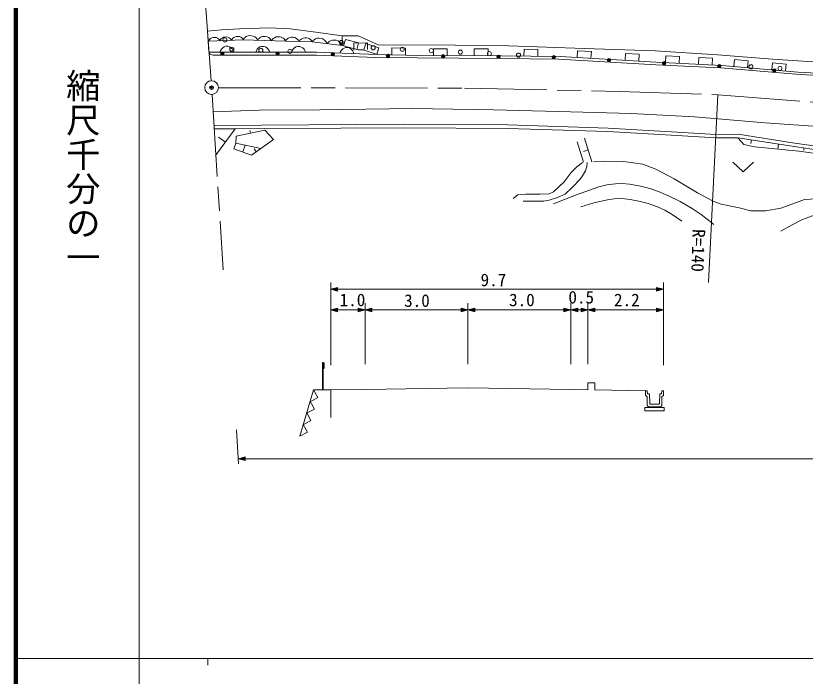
# Model space of a CAD drawing. Units: millimetres, scale not verified, with parts at other scales. Extents: x 40000 to 680000, y 20000 to 380000.
# Drawn here: x 40000 to 155086, y 202409 to 298690 of the extents above; entities that cross this region are included whole.
import ezdxf
from ezdxf.enums import TextEntityAlignment as Align

# ---------------------------------------------------------------- set-up
doc = ezdxf.new("R2010")
doc.units = ezdxf.units.MM
doc.header["$LTSCALE"] = 1000
doc.header["$PDMODE"] = 32
doc.header["$PDSIZE"] = 500
doc.linetypes.add('CHAIN', pattern=[18.5, 12, -1.5, 3.5, -1.5])
for name, color, linetype, lineweight in [('M-BGD', 7, 'Continuous', 13), ('M-BMK', 2, 'CHAIN', 13), ('M-BMK-SRVR', 3, 'Continuous', 13), ('M-STR-HTXT', 7, 'Continuous', 13), ('M-STR-STRC', 7, 'Continuous', 13), ('M-TTL', 2, 'Continuous', 140), ('M-TTL-BAND', 7, 'Continuous', 13)]:
    doc.layers.add(name, color=color, linetype=linetype, lineweight=lineweight)
doc.layers.add('M-OTRS', color=6, linetype='Continuous')
doc.styles.add('@ＭＳ ゴシック', font='')
doc.styles.add('ＭＳ ゴシック', font='')
doc.styles.get('@ＭＳ ゴシック').set_extended_font_data('@MS Gothic')
doc.styles.get('ＭＳ ゴシック').set_extended_font_data('MS Gothic')

msp = doc.modelspace()

# ---------------------------------------------------------------- linework, layer by layer
at = {"layer": 'M-BGD'}
for p, q in [((67932, 296430), (70001, 296657)), ((68040, 294976), (67932, 296430)), ((70001, 296657), (72683, 296771)), ((72683, 296771), (76933, 296914)), ((74112, 295797), (73858, 295764)), ((74363, 295788), (74112, 295797)), ((74613, 295736), (74363, 295788)), ((76933, 296914), (79986, 296771)), ((79986, 296771), (83752, 296286)), ((83752, 296286), (87575, 295772)), ((68040, 294976), (73168, 295201)), ((73168, 295201), (68040, 294976)), ((68157, 293404), (68040, 294976)), ((68169, 295152), (68075, 294977)), ((68267, 295258), (68169, 295152)), ((68398, 295366), (68267, 295258)), ((68597, 295477), (68398, 295366)), ((68799, 295520), (68597, 295477)), ((69003, 295529), (68799, 295520)), ((69208, 295504), (69003, 295529)), ((69416, 295411), (69208, 295504)), ((69557, 295315), (69416, 295411)), ((69663, 295217), (69557, 295315)), ((69772, 295052), (69663, 295217)), ((69867, 295226), (69772, 295052)), ((69964, 295333), (69867, 295226)), ((70096, 295441), (69964, 295333)), ((70295, 295551), (70096, 295441)), ((70497, 295594), (70295, 295551)), ((70701, 295603), (70497, 295594)), ((70906, 295578), (70701, 295603)), ((71114, 295485), (70906, 295578)), ((71254, 295389), (71114, 295485)), ((71361, 295292), (71254, 295389)), ((71470, 295127), (71361, 295292)), ((71564, 295301), (71470, 295127)), ((71662, 295407), (71564, 295301)), ((71793, 295515), (71662, 295407)), ((71992, 295626), (71793, 295515)), ((72195, 295669), (71992, 295626)), ((72398, 295678), (72195, 295669)), ((72603, 295653), (72398, 295678)), ((72812, 295560), (72603, 295653)), ((72952, 295464), (72812, 295560)), ((73058, 295367), (72952, 295464)), ((73168, 295201), (73058, 295367)), ((73299, 295407), (73165, 295201)), ((73168, 295201), (79358, 294973)), ((79358, 294973), (73168, 295201)), ((73430, 295528), (73299, 295407)), ((73602, 295648), (73430, 295528)), ((73858, 295764), (73602, 295648)), ((74861, 295601), (74613, 295736)), ((75024, 295469), (74861, 295601)), ((75145, 295339), (75024, 295469)), ((75263, 295124), (75145, 295339)), ((75390, 295319), (75263, 295124)), ((75515, 295435), (75390, 295319)), ((75679, 295549), (75515, 295435)), ((75923, 295660), (75679, 295549)), ((76164, 295691), (75923, 295660)), ((76404, 295682), (76164, 295691)), ((76642, 295634), (76404, 295682)), ((76877, 295505), (76642, 295634)), ((77033, 295379), (76877, 295505)), ((77148, 295255), (77033, 295379)), ((77261, 295050), (77148, 295255)), ((77394, 295256), (77261, 295050)), ((77525, 295377), (77394, 295256)), ((77697, 295497), (77525, 295377)), ((77954, 295613), (77697, 295497)), ((78207, 295646), (77954, 295613)), ((78459, 295637), (78207, 295646)), ((78709, 295585), (78459, 295637)), ((78956, 295450), (78709, 295585)), ((79119, 295318), (78956, 295450)), ((79240, 295187), (79119, 295318)), ((79358, 294973), (79240, 295187)), ((79437, 295171), (79313, 294974)), ((79358, 294973), (83210, 294887)), ((83210, 294887), (79358, 294973)), ((79559, 295289), (79437, 295171)), ((79722, 295405), (79559, 295289)), ((79964, 295520), (79722, 295405)), ((80205, 295554), (79964, 295520)), ((80445, 295549), (80205, 295554)), ((80684, 295504), (80445, 295549)), ((80921, 295378), (80684, 295504)), ((81078, 295255), (80921, 295378)), ((81196, 295132), (81078, 295255)), ((81311, 294930), (81196, 295132)), ((81429, 295117), (81311, 294930)), ((81546, 295228), (81429, 295117)), ((81700, 295339), (81546, 295228)), ((81930, 295448), (81700, 295339)), ((82159, 295481), (81930, 295448)), ((82387, 295476), (82159, 295481)), ((82614, 295433), (82387, 295476)), ((82839, 295314), (82614, 295433)), ((82989, 295196), (82839, 295314)), ((83100, 295080), (82989, 295196)), ((83210, 294887), (83100, 295080)), ((83368, 295089), (83210, 294887)), ((83210, 294887), (87575, 294345)), ((87575, 294345), (83210, 294887)), ((83515, 295204), (83368, 295089)), ((83706, 295313), (83515, 295204)), ((83984, 295412), (83706, 295313)), ((84252, 295423), (83984, 295412)), ((84514, 295390), (84252, 295423)), ((84770, 295314), (84514, 295390)), ((85016, 295151), (84770, 295314)), ((85174, 294998), (85016, 295151)), ((85289, 294851), (85174, 294998)), ((85392, 294616), (85289, 294851)), ((85550, 294818), (85392, 294616)), ((85698, 294933), (85550, 294818)), ((85889, 295042), (85698, 294933)), ((86167, 295141), (85889, 295042)), ((86434, 295152), (86167, 295141)), ((86696, 295119), (86434, 295152)), ((86952, 295043), (86696, 295119)), ((87198, 294880), (86952, 295043)), ((87356, 294727), (87198, 294880)), ((87471, 294580), (87356, 294727)), ((87575, 295772), (87575, 294345)), ((87575, 294345), (87575, 295772)), ((87575, 295772), (89892, 295772)), ((88049, 295254), (87792, 294287)), ((89981, 294741), (88049, 295254)), ((91258, 294771), (89260, 294691)), ((89260, 294691), (89300, 293691)), ((89725, 293775), (89981, 294741)), ((89892, 295772), (92831, 294459)), ((91042, 294671), (90722, 293723)), ((92936, 294030), (91042, 294671)), ((91298, 293771), (91258, 294771)), ((69852, 293641), (69771, 293401)), ((69972, 293840), (69852, 293641)), ((70172, 294040), (69972, 293840)), ((70372, 294160), (70172, 294040)), ((70612, 294239), (70372, 294160)), ((70932, 294239), (70612, 294239)), ((71172, 294158), (70932, 294239)), ((71372, 294038), (71172, 294158)), ((71571, 293837), (71372, 294038)), ((71691, 293637), (71571, 293837)), ((71770, 293397), (71691, 293637)), ((75078, 293631), (74998, 293391)), ((75199, 293831), (75078, 293631)), ((75399, 294030), (75199, 293831)), ((75599, 294150), (75399, 294030)), ((75839, 294229), (75599, 294150)), ((76159, 294229), (75839, 294229)), ((76399, 294148), (76159, 294229)), ((76598, 294028), (76399, 294148)), ((76798, 293828), (76598, 294028)), ((76917, 293627), (76798, 293828)), ((76997, 293387), (76917, 293627)), ((80305, 293621), (80225, 293381)), ((80425, 293821), (80305, 293621)), ((80626, 294021), (80425, 293821)), ((80826, 294140), (80626, 294021)), ((81066, 294220), (80826, 294140)), ((81386, 294219), (81066, 294220)), ((81625, 294139), (81386, 294219)), ((81825, 294018), (81625, 294139)), ((82024, 293818), (81825, 294018)), ((82144, 293618), (82024, 293818)), ((82224, 293377), (82144, 293618)), ((87349, 293490), (87260, 293253)), ((87476, 293686), (87349, 293490)), ((87575, 294345), (87471, 294580)), ((87683, 293878), (87476, 293686)), ((87575, 294345), (89943, 293717)), ((89943, 293717), (87575, 294345)), ((87887, 293991), (87683, 293878)), ((88129, 294063), (87887, 293991)), ((88449, 294051), (88129, 294063)), ((88686, 293963), (88449, 294051)), ((88881, 293836), (88686, 293963)), ((89074, 293629), (88881, 293836)), ((89187, 293425), (89074, 293629)), ((89943, 293717), (90656, 293746)), ((90656, 293746), (89943, 293717)), ((90656, 293746), (92681, 293060)), ((92681, 293060), (90656, 293746)), ((92615, 293083), (92936, 294030)), ((92831, 294459), (104071, 294431)), ((94838, 294002), (94811, 293002)), ((96837, 293947), (94838, 294002)), ((96809, 292947), (96837, 293947)), ((100909, 293885), (100906, 292884)), ((102908, 293880), (100909, 293885)), ((102905, 292880), (102908, 293880)), ((104071, 294431), (111885, 294288)), ((106843, 293870), (106840, 292870)), ((108842, 293865), (106843, 293870)), ((108839, 292865), (108842, 293865)), ((111885, 294288), (122840, 293917)), ((114100, 293817), (114087, 292817)), ((116099, 293790), (114100, 293817)), ((116086, 292790), (116099, 293790)), ((121913, 293602), (121855, 292604)), ((123908, 293488), (121913, 293602)), ((122840, 293917), (133225, 293603)), ((123851, 292489), (123908, 293488)), ((133225, 293603), (142303, 293003)), ((83837, 293374), (68157, 293404)), ((68196, 293221), (68179, 293244)), ((68356, 293101), (68196, 293221)), ((68596, 292981), (68356, 293101)), ((68796, 292941), (68596, 292981)), ((69116, 292941), (68796, 292941)), ((70115, 292941), (69116, 292941)), ((83819, 292941), (70115, 292941)), ((92427, 292597), (83819, 292941)), ((92681, 293060), (83837, 293374)), ((89258, 293182), (89187, 293425)), ((110653, 292459), (92427, 292597)), ((98939, 292889), (92681, 293060)), ((110807, 292861), (98939, 292889)), ((119192, 292390), (110653, 292459)), ((119366, 292746), (110807, 292861)), ((133310, 291563), (119192, 292390)), ((133316, 291947), (119366, 292746)), ((128888, 293203), (128831, 292204)), ((130884, 293088), (128888, 293203)), ((130827, 292090), (130884, 293088)), ((134772, 292875), (134722, 291876)), ((136769, 292774), (134772, 292875)), ((136718, 291775), (136769, 292774)), ((139579, 292632), (139529, 291634)), ((141576, 292532), (139579, 292632)), ((141525, 291533), (141576, 292532)), ((142303, 293003), (150320, 292375)), ((150320, 292375), (164156, 291490)), ((142744, 291081), (133310, 291563)), ((142931, 291462), (133316, 291947)), ((154000, 290491), (142931, 291462)), ((144789, 292303), (144702, 291307)), ((146781, 292128), (144789, 292303)), ((146694, 291132), (146781, 292128)), ((150324, 291818), (150237, 290821)), ((152315, 291643), (150324, 291818)), ((152228, 290647), (152315, 291643)), ((153762, 290185), (142744, 291081)), ((166433, 289427), (153762, 290185)), ((166642, 289721), (154000, 290491)), ((96629, 282871), (68866, 282706)), ((96629, 282370), (68869, 282206)), ((68869, 282206), (71997, 282224)), ((71997, 282224), (69123, 278322)), ((71997, 282224), (76233, 282250)), ((76328, 282013), (72116, 281132)), ((74222, 281573), (74139, 281971)), ((77566, 280656), (76328, 282013)), ((111740, 282775), (96629, 282871)), ((111731, 282275), (96629, 282370)), ((126331, 281823), (111731, 282275)), ((126354, 282323), (111740, 282775)), ((136396, 281728), (126354, 282323)), ((70560, 280273), (69574, 281000)), ((72116, 281132), (72092, 280109)), ((122913, 280855), (123956, 277393)), ((136366, 281228), (126331, 281823)), ((142047, 280894), (136366, 281228)), ((142059, 281394), (136396, 281728)), ((145282, 280918), (142047, 280894)), ((145320, 281418), (142059, 281394)), ((145282, 280918), (153170, 279662)), ((146158, 279907), (145282, 280918)), ((153170, 279662), (145282, 280918)), ((153245, 280156), (145320, 281418)), ((71783, 279299), (72092, 280109)), ((72092, 280109), (75733, 279323)), ((73080, 278835), (73438, 279835)), ((75733, 279323), (77566, 280656)), ((122771, 277346), (121823, 280333)), ((147675, 279575), (146158, 279907)), ((147254, 280604), (147168, 280061)), ((151198, 279976), (151083, 279251)), ((153170, 279662), (163600, 278161)), ((163600, 278161), (153170, 279662)), ((163668, 278656), (153245, 280156)), ((74377, 278370), (71783, 279299)), ((75733, 279323), (74377, 278370)), ((75055, 278847), (74755, 279275)), ((123435, 279124), (122762, 278921)), ((154169, 278958), (147675, 279575)), ((162654, 277772), (154169, 278958)), ((154909, 279412), (154862, 279084)), ((124241, 277393), (125805, 277488)), ((125805, 277488), (128602, 277440)), ((128602, 277440), (131398, 277061)), ((120970, 275828), (121776, 276682)), ((121776, 276682), (122629, 277298)), ((131398, 277061), (133294, 276350)), ((133294, 276350), (135996, 274927)), ((144526, 277358), (146026, 275918)), ((146026, 275918), (147525, 277358)), ((119927, 274500), (120970, 275828)), ((118410, 273030), (119927, 274500)), ((135996, 274927), (139361, 272887)), ((117747, 272745), (118410, 273030)), ((139361, 272887), (141684, 271654)), ((112533, 272034), (113196, 272603)), ((113196, 272603), (114334, 272698)), ((114334, 272698), (116467, 272698)), ((116467, 272698), (117747, 272745)), ((141684, 271654), (142822, 271227)), ((153819, 271465), (155004, 271891)), ((155004, 271891), (157563, 272034)), ((142822, 271227), (145476, 270706)), ((145476, 270706), (147135, 270279)), ((149363, 270279), (151543, 270658)), ((151543, 270658), (153819, 271465)), ((147135, 270279), (149363, 270279)), ((84731, 244135), (84731, 248135)), ((84731, 248135), (84831, 248135)), ((84831, 248135), (84831, 244135)), ((84831, 248135), (84939, 248045)), ((84939, 247775), (84831, 247685)), ((84831, 247685), (84939, 247595)), ((84939, 248045), (84939, 247775)), ((84939, 247595), (84939, 247325)), ((84939, 247325), (84831, 247235)), ((124419, 245176), (123419, 245176)), ((123419, 245176), (123419, 244176)), ((124419, 244176), (124419, 245176)), ((83419, 244135), (81405, 237423)), ((85919, 244135), (83419, 244135)), ((84029, 243037), (83426, 244158)), ((90919, 244210), (85919, 244135)), ((85919, 244135), (85919, 240137)), ((105919, 244435), (90919, 244210)), ((120919, 244210), (105919, 244435)), ((123419, 244176), (120919, 244210)), ((131819, 244028), (124419, 244176)), ((131819, 244028), (132069, 244028)), ((131819, 243328), (131819, 244028)), ((132069, 244028), (132094, 243553)), ((134144, 243553), (134169, 244028)), ((134169, 244028), (134419, 244028)), ((134419, 244028), (134419, 243328)), ((82909, 242434), (84029, 243037)), ((131819, 243328), (132069, 243184)), ((132069, 241853), (132069, 243184)), ((132094, 243553), (132369, 243553)), ((132369, 243553), (132416, 242153)), ((133822, 242153), (133869, 243553)), ((133869, 243553), (134144, 243553)), ((134419, 243328), (134169, 243184)), ((134169, 241853), (134169, 243184)), ((83526, 241359), (82922, 242480)), ((132069, 241853), (132219, 241703)), ((132219, 241703), (134019, 241703)), ((132219, 241703), (132219, 241603)), ((132519, 242053), (133719, 242053)), ((134019, 241703), (134169, 241853)), ((134019, 241603), (134019, 241703)), ((82405, 240756), (83526, 241359)), ((83022, 239681), (82419, 240802)), ((132219, 241603), (131719, 241603)), ((131719, 241603), (131719, 241103)), ((134519, 241103), (131719, 241103)), ((132219, 241603), (134019, 241603)), ((134519, 241603), (134019, 241603)), ((134519, 241103), (134519, 241603)), ((81902, 239078), (83022, 239681)), ((82519, 238003), (81916, 239124)), ((81398, 237400), (82519, 238003))]:
    msp.add_line(p, q, dxfattribs=at)
for points in [[(123311, 277298), (123229, 276702), (123035, 276069), (122640, 275367), (122207, 274804), (121226, 273741), (120088, 272698), (118993, 272209), (117764, 271791), (116984, 271673), (116181, 271654), (113973, 271654)], [(151515, 267291), (153079, 268186), (154676, 268971), (156921, 269820), (159291, 270606), (162596, 271549), (165913, 272617), (168034, 273675), (170162, 274623), (172707, 275591)], [(118382, 271275), (121592, 272545), (124981, 273758), (126152, 274023), (127434, 274190), (128434, 274217), (129474, 274134), (130902, 273890), (132456, 273509), (133686, 273090), (135157, 272460), (136860, 271595), (138584, 270591), (139917, 269706), (141047, 268831), (141750, 268240)], [(122363, 270848), (124282, 271403), (126247, 271865), (127238, 272001), (128366, 272031), (129562, 271920), (130827, 271684), (132178, 271318), (133541, 270833), (134633, 270335), (135689, 269725), (137105, 268761)]]:
    msp.add_lwpolyline(points, dxfattribs=at)
for centre, start, end in [((132516, 242153), 180, 271.90915), ((133722, 242153), 268.09085, 0)]:
    msp.add_arc(centre, 100, start, end, dxfattribs=at)
for centre, major_axis in [((70491, 295170), (0, 300)), ((87449, 294793), (0, 300)), ((71491, 293813), (0, 300)), ((75729, 293662), (0, 300)), ((79967, 293512), (0, 300)), ((92107, 294027), (0, 300)), ((96343, 293813), (0, 300)), ((100578, 293600), (0, 300)), ((104813, 293386), (0, 300)), ((109048, 293172), (0, 300)), ((70115, 293191), (0, 250)), ((70115, 293191), (0, 150)), ((70115, 293191), (0, 50)), ((78167, 293191), (0, 250)), ((78167, 293191), (0, 150)), ((78167, 293191), (0, 50)), ((86227, 293095), (0, 250)), ((86227, 293095), (0, 150)), ((86227, 293095), (0, 50)), ((94266, 292833), (0, 250)), ((94266, 292833), (0, 150)), ((94266, 292833), (0, 50)), ((102318, 292772), (0, 250)), ((102318, 292772), (0, 150)), ((102318, 292772), (0, 50)), ((110370, 292711), (0, 250)), ((110370, 292711), (0, 150)), ((110370, 292711), (0, 50)), ((113284, 292958), (0, 300)), ((118422, 292646), (0, 250)), ((118422, 292646), (0, 150)), ((118422, 292646), (0, 50)), ((126475, 292214), (0, 250)), ((126475, 292214), (0, 150)), ((126475, 292214), (0, 50)), ((134512, 291752), (0, 250)), ((134512, 291752), (0, 150)), ((134512, 291752), (0, 50)), ((142553, 291341), (0, 250)), ((142553, 291341), (0, 150)), ((142553, 291341), (0, 50)), ((147166, 291248), (0, 300)), ((151401, 291034), (0, 300)), ((150587, 290694), (0, 250)), ((150587, 290694), (0, 150)), ((150587, 290694), (0, 50))]:
    msp.add_ellipse(centre, major_axis=major_axis, ratio=0.999435, dxfattribs=at)
at = {"layer": 'M-BMK'}
for p, q in [((68471, 289211), (66739, 313106)), ((69543, 288211), (105433, 288148)), ((105433, 288148), (127959, 287661)), ((68607, 287215), (70239, 261639)), ((127959, 287661), (142328, 287175)), ((142328, 287175), (167515, 285262))]:
    msp.add_line(p, q, dxfattribs=at)
at = {"layer": 'M-BMK-SRVR'}
for major_axis in [(0, 1000), (0, 40)]:
    msp.add_ellipse((68544, 288213), major_axis=major_axis, ratio=0.999435, dxfattribs=at)
at = {"layer": 'M-OTRS'}
msp.add_point((68544, 288213), dxfattribs=at)
at = {"layer": 'M-STR-HTXT'}
for p, q in [((142328, 287175), (140978, 259816)), ((85919, 247775), (85919, 259819)), ((85919, 258819), (86919, 259099)), ((86199, 258819), (86879, 259019)), ((86879, 259019), (86879, 258619)), ((86919, 259099), (86919, 258539)), ((133419, 258539), (133419, 259099)), ((133419, 259099), (134419, 258819)), ((133459, 258619), (133459, 259019)), ((133459, 259019), (134139, 258819)), ((134419, 259819), (134419, 247775)), ((85919, 258819), (134419, 258819)), ((86919, 258539), (85919, 258819)), ((86879, 258619), (86199, 258819)), ((86359, 258819), (86839, 258939)), ((86839, 258699), (86359, 258819)), ((86599, 258819), (86799, 258859)), ((86799, 258779), (86599, 258819)), ((86799, 258859), (86799, 258779)), ((86839, 258939), (86839, 258699)), ((134419, 258819), (133419, 258539)), ((134139, 258819), (133459, 258619)), ((133499, 258699), (133499, 258939)), ((133499, 258939), (133979, 258819)), ((133979, 258819), (133499, 258699)), ((133539, 258779), (133539, 258859)), ((133539, 258859), (133739, 258819)), ((133739, 258819), (133539, 258779)), ((90919, 256803), (90919, 247921)), ((105919, 256803), (105919, 247921)), ((120919, 256803), (120919, 247921)), ((123419, 256803), (123419, 247921)), ((85919, 255803), (86919, 256083)), ((85919, 255803), (90919, 255803)), ((86919, 255523), (85919, 255803)), ((86199, 255803), (86879, 256003)), ((86879, 255603), (86199, 255803)), ((86359, 255803), (86839, 255923)), ((86839, 255683), (86359, 255803)), ((86599, 255803), (86799, 255843)), ((86799, 255763), (86599, 255803)), ((86799, 255843), (86799, 255763)), ((86839, 255923), (86839, 255683)), ((86879, 256003), (86879, 255603)), ((86919, 256083), (86919, 255523)), ((89919, 255523), (89919, 256083)), ((89919, 256083), (90919, 255803)), ((90919, 255803), (89919, 255523)), ((89959, 255603), (89959, 256003)), ((89959, 256003), (90639, 255803)), ((90639, 255803), (89959, 255603)), ((89999, 255683), (89999, 255923)), ((89999, 255923), (90479, 255803)), ((90479, 255803), (89999, 255683)), ((90039, 255763), (90039, 255843)), ((90039, 255843), (90239, 255803)), ((90239, 255803), (90039, 255763)), ((90919, 255803), (91919, 256083)), ((90919, 255803), (105919, 255803)), ((91919, 255523), (90919, 255803)), ((91199, 255803), (91879, 256003)), ((91879, 255603), (91199, 255803)), ((91359, 255803), (91839, 255923)), ((91839, 255683), (91359, 255803)), ((91599, 255803), (91799, 255843)), ((91799, 255763), (91599, 255803)), ((91799, 255843), (91799, 255763)), ((91839, 255923), (91839, 255683)), ((91879, 256003), (91879, 255603)), ((91919, 256083), (91919, 255523)), ((104919, 255523), (104919, 256083)), ((104919, 256083), (105919, 255803)), ((105919, 255803), (104919, 255523)), ((104959, 255603), (104959, 256003)), ((104959, 256003), (105639, 255803)), ((105639, 255803), (104959, 255603)), ((104999, 255683), (104999, 255923)), ((104999, 255923), (105479, 255803)), ((105479, 255803), (104999, 255683)), ((105039, 255763), (105039, 255843)), ((105039, 255843), (105239, 255803)), ((105239, 255803), (105039, 255763)), ((105919, 255803), (106919, 256083)), ((105919, 255803), (120919, 255803)), ((106919, 255523), (105919, 255803)), ((106199, 255803), (106879, 256003)), ((106879, 255603), (106199, 255803)), ((106359, 255803), (106839, 255923)), ((106839, 255683), (106359, 255803)), ((106599, 255803), (106799, 255843)), ((106799, 255763), (106599, 255803)), ((106799, 255843), (106799, 255763)), ((106839, 255923), (106839, 255683)), ((106879, 256003), (106879, 255603)), ((106919, 256083), (106919, 255523)), ((119919, 255523), (119919, 256083)), ((119919, 256083), (120919, 255803)), ((120919, 255803), (119919, 255523)), ((119959, 255603), (119959, 256003)), ((119959, 256003), (120639, 255803)), ((120639, 255803), (119959, 255603)), ((119999, 255683), (119999, 255923)), ((119999, 255923), (120479, 255803)), ((120479, 255803), (119999, 255683)), ((120039, 255763), (120039, 255843)), ((120039, 255843), (120239, 255803)), ((120239, 255803), (120039, 255763)), ((120919, 255803), (121919, 256083)), ((120919, 255803), (123419, 255803)), ((121919, 255523), (120919, 255803)), ((121199, 255803), (121879, 256003)), ((121879, 255603), (121199, 255803)), ((121359, 255803), (121839, 255923)), ((121839, 255683), (121359, 255803)), ((121599, 255803), (121799, 255843)), ((121799, 255763), (121599, 255803)), ((121799, 255843), (121799, 255763)), ((121839, 255923), (121839, 255683)), ((121879, 256003), (121879, 255603)), ((121919, 256083), (121919, 255523)), ((122419, 255523), (122419, 256083)), ((122419, 256083), (123419, 255803)), ((123419, 255803), (122419, 255523)), ((122459, 255603), (122459, 256003)), ((122459, 256003), (123139, 255803)), ((123139, 255803), (122459, 255603)), ((122499, 255683), (122499, 255923)), ((122499, 255923), (122979, 255803)), ((122979, 255803), (122499, 255683)), ((122539, 255763), (122539, 255843)), ((122539, 255843), (122739, 255803)), ((122739, 255803), (122539, 255763)), ((123419, 255803), (124419, 256083)), ((123419, 255803), (134419, 255803)), ((124419, 255523), (123419, 255803)), ((123699, 255803), (124379, 256003)), ((124379, 255603), (123699, 255803)), ((123859, 255803), (124339, 255923)), ((124339, 255683), (123859, 255803)), ((124099, 255803), (124299, 255843)), ((124299, 255763), (124099, 255803)), ((124299, 255843), (124299, 255763)), ((124339, 255923), (124339, 255683)), ((124379, 256003), (124379, 255603)), ((124419, 256083), (124419, 255523)), ((133419, 255523), (133419, 256083)), ((133419, 256083), (134419, 255803)), ((134419, 255803), (133419, 255523)), ((133459, 255603), (133459, 256003)), ((133459, 256003), (134139, 255803)), ((134139, 255803), (133459, 255603)), ((133499, 255683), (133499, 255923)), ((133499, 255923), (133979, 255803)), ((133979, 255803), (133499, 255683)), ((133539, 255763), (133539, 255843)), ((133539, 255843), (133739, 255803)), ((133739, 255803), (133539, 255763)), ((72189, 238337), (72491, 233391)), ((72447, 234113), (73447, 234393)), ((72447, 234113), (254463, 234113)), ((73447, 233833), (72447, 234113)), ((72727, 234113), (73407, 234313)), ((73407, 233913), (72727, 234113)), ((72887, 234113), (73367, 234233)), ((73367, 233993), (72887, 234113)), ((73127, 234113), (73327, 234153)), ((73327, 234073), (73127, 234113)), ((73327, 234153), (73327, 234073)), ((73367, 234233), (73367, 233993)), ((73407, 234313), (73407, 233913)), ((73447, 234393), (73447, 233833))]:
    msp.add_line(p, q, dxfattribs=at)
at = {"layer": 'M-STR-STRC'}
for p, q in [((68751, 284679), (75475, 284924)), ((75475, 284924), (84338, 284986)), ((84338, 284986), (97787, 285170)), ((97787, 285170), (109629, 284986)), ((109629, 284986), (119108, 284739)), ((119108, 284739), (129726, 284431)), ((129726, 284431), (138958, 283969)), ((138958, 283969), (149185, 283107)), ((149185, 283107), (160849, 282245))]:
    msp.add_line(p, q, dxfattribs=at)
at = {"layer": 'M-TTL'}
msp.add_line((40000, 380000), (40000, 20000), dxfattribs=at)
at = {"layer": 'M-TTL-BAND'}
for p, q in [((58000, 370000), (58000, 20000)), ((40000, 205000), (579000, 205000)), ((68000, 205000), (68000, 204000))]:
    msp.add_line(p, q, dxfattribs=at)

# ---------------------------------------------------------------- texts
at = {"layer": 'M-STR-HTXT', "style": 'ＭＳ ゴシック'}
msp.add_text('R=140', height=1833, rotation=268.001, dxfattribs=at).set_placement((138139, 267640), align=Align.BOTTOM_LEFT)
for s, p in [('9.7', (107763, 258719)), ('1.0', (87213, 255803)), ('3.0', (96613, 255703)), ('3.0', (111913, 255803)), ('0.5', (120563, 256203)), ('2.2', (127213, 255803))]:
    msp.add_text(s, height=1833, dxfattribs=at).set_placement(p, align=Align.BOTTOM_LEFT)
at = {"layer": 'M-TTL-BAND', "style": '@ＭＳ ゴシック'}
msp.add_text('縮尺千分の一', height=3666, rotation=270, dxfattribs=at).set_placement((49777, 261030), align=Align.MIDDLE_RIGHT)

doc.saveas('drawing.dxf')
